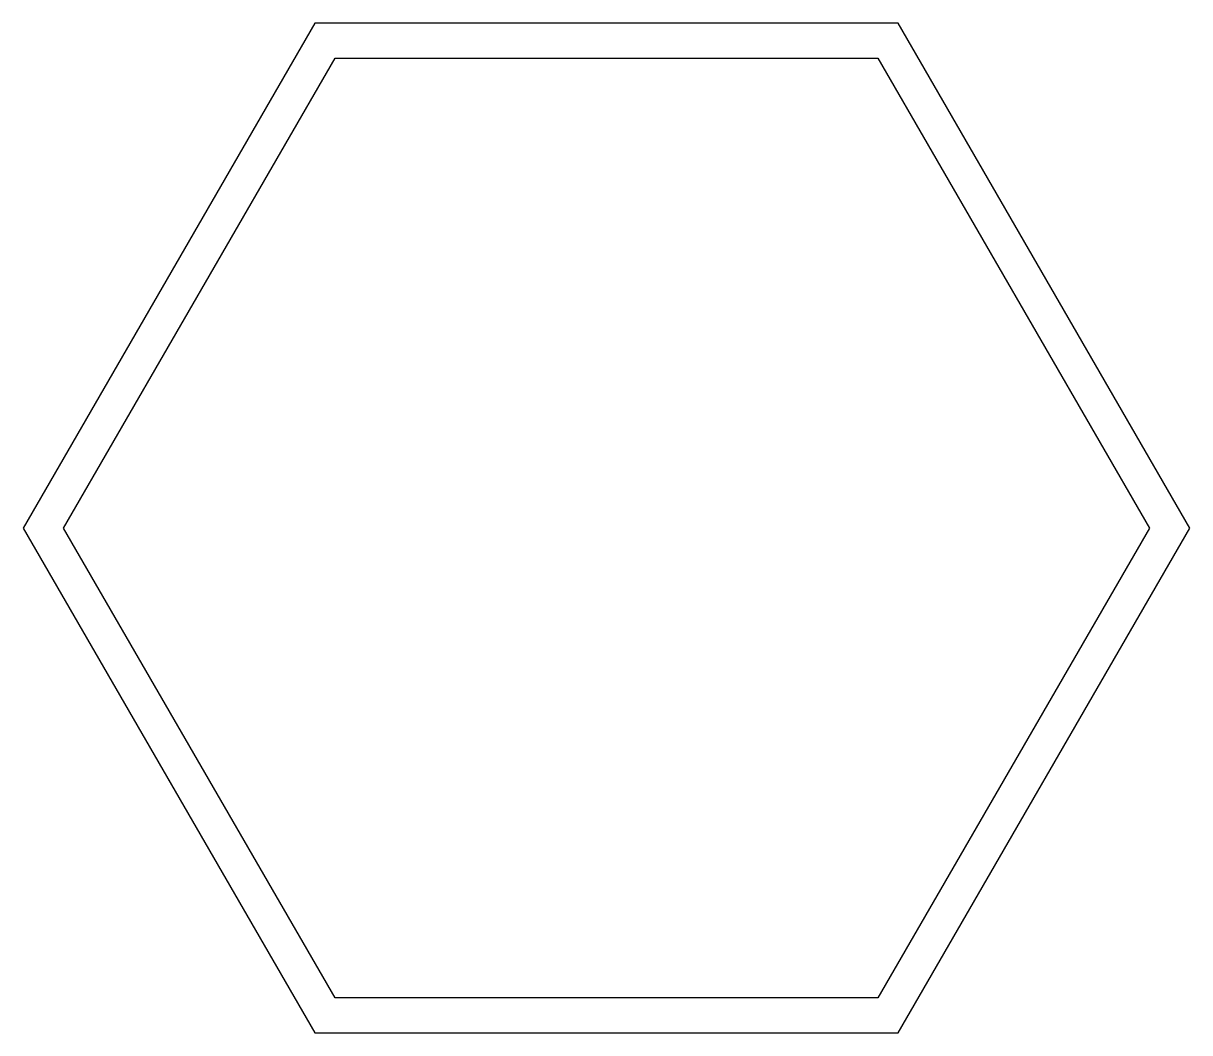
# Model space of a CAD drawing. Header units: millimetres. Extents: x -84 to 84, y -72 to 72.
import ezdxf

# ---------------------------------------------------------------- set-up
doc = ezdxf.new("R2010")
doc.units = ezdxf.units.MM
doc.layers.get('0').update_dxf_attribs({"linetype": 'CONTINUOUS'})

msp = doc.modelspace()

# ---------------------------------------------------------------- linework, layer by layer
for points in [[(83.68, 0), (41.84, 72.47), (-41.84, 72.47), (-83.68, 0), (-41.84, -72.47), (41.84, -72.47)], [(-38.95, -67.47), (-77.91, 0), (-38.95, 67.47), (38.95, 67.47), (77.91, 0), (38.95, -67.47)]]:
    msp.add_lwpolyline(points, close=True)

doc.saveas('drawing.dxf')
